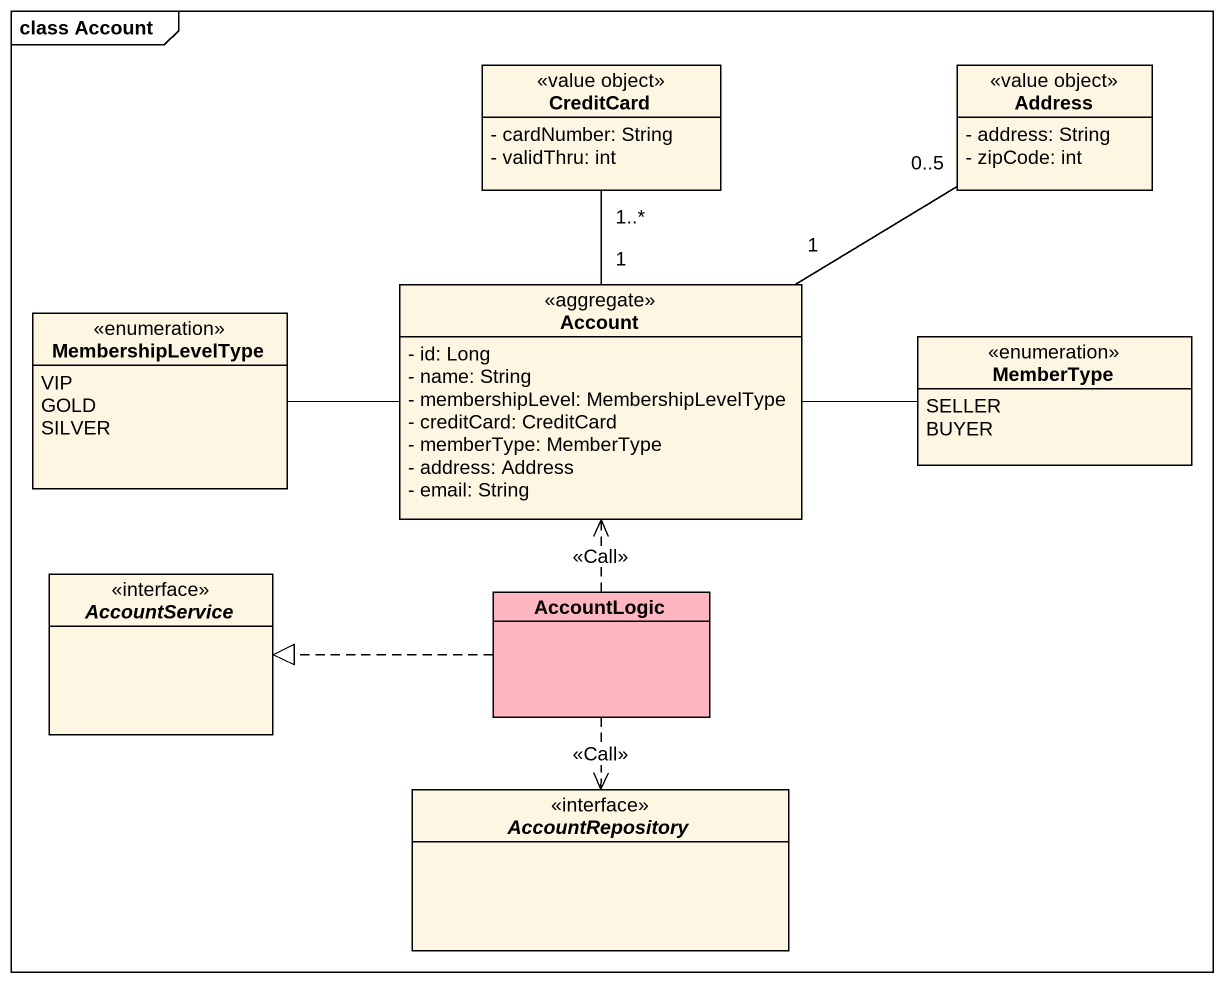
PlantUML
@startuml
mainframe class Account
hide circle
hide empty members
skinparam classAttributeIconSize 0
class CreditCard <<value object>> {
  - cardNumber: String
  - validThru: int
}
class Address <<value object>> {
  - address: String
  - zipCode: int
}
enum MembershipLevelType {
  VIP
  GOLD
  SILVER
}
class Account <<aggregate>> {
  - id: Long
  - name: String
  - membershipLevel: MembershipLevelType
  - creditCard: CreditCard
  - memberType: MemberType
  - address: Address
  - email: String
}
enum MemberType {
  SELLER
  BUYER
}
interface AccountService
class AccountLogic #FFB6C1
interface AccountRepository
Account "1" -up- "1..*" CreditCard
Account "1" -up- "0..5" Address
Account -left- MembershipLevelType
Account -right- MemberType
AccountLogic .up.> Account : <<Call>>
AccountLogic .left.|> AccountService
AccountLogic ..> AccountRepository : <<Call>>
@enduml
